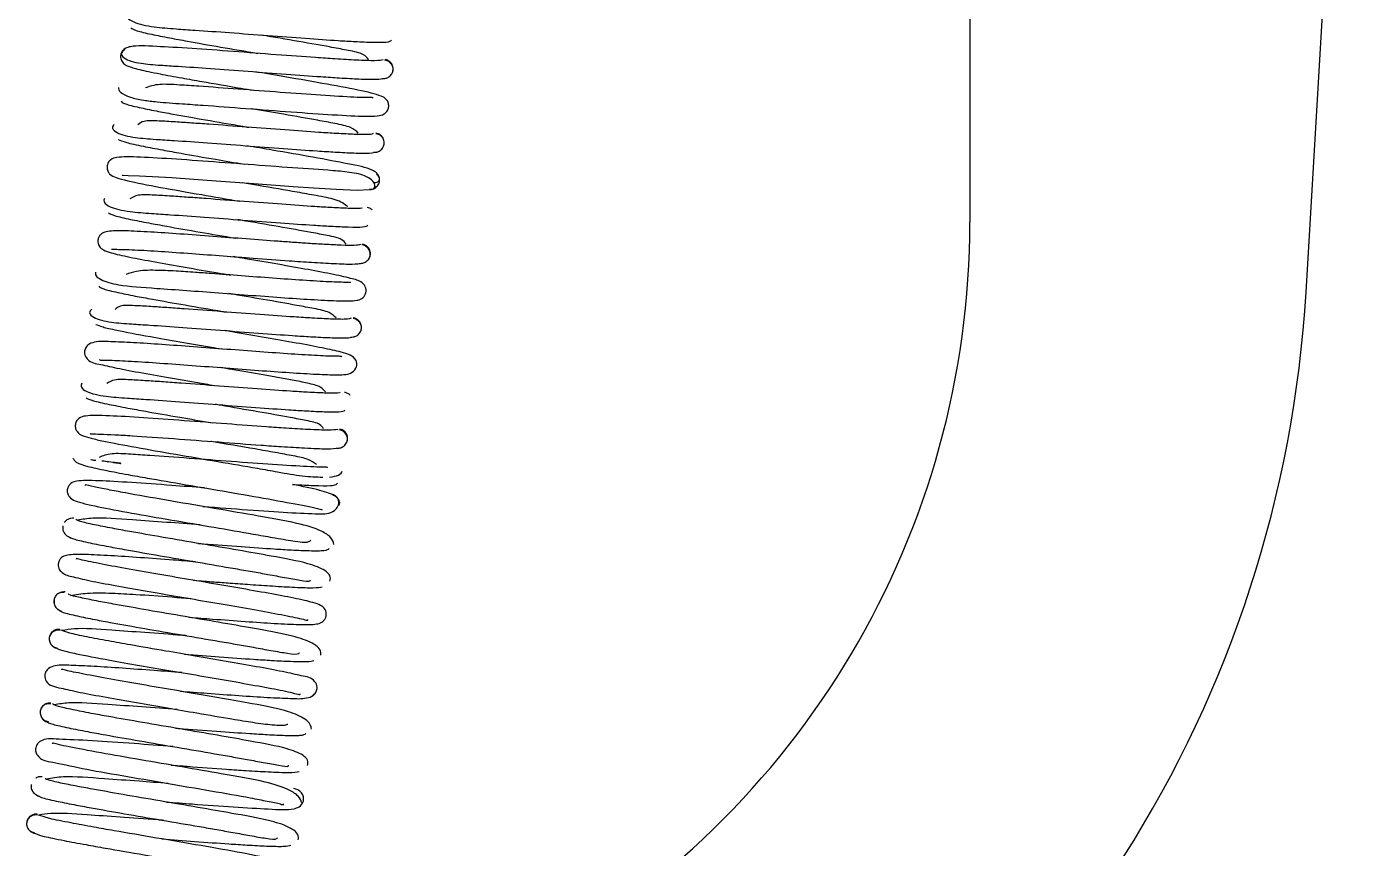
# Model space of a CAD drawing. Header units: millimetres. Extents: x 6622 to 532820, y 3370 to 359312.
# Drawn here: x 458815.2 to 458893.6, y 313443.5 to 313492 of the extents above; entities that cross this region are included whole.
import ezdxf

# ---------------------------------------------------------------- set-up
doc = ezdxf.new("R2010")
doc.units = ezdxf.units.MM

# ---------------------------------------------------------------- blocks, each defined once
blk = doc.blocks.new('A$C6F3A12F4')
at = {"color": 2, "linetype": 'Continuous', "lineweight": 25}
for p, q in [((1148.855, 1440.877), (1102.7, 1443.621)), ((1102.7, 1421), (1144.7, 1421)), ((1157.469, 1384.189), (1157.241, 1384.119)), ((1158.922, 1370.422), (1158.933, 1370.542))]:
    blk.add_line(p, q, dxfattribs=at)
at = {"color": 2, "linetype": 'Continuous', "lineweight": 25, "flags": 128}
blk.add_lwpolyline([(1141.924, 1370.867), (1141.937, 1370.881), (1141.949, 1371.238), (1141.971, 1371.89), (1142.08, 1373.802), (1142.247, 1376.166), (1142.435, 1378.655), (1142.608, 1380.993), (1142.689, 1382.178), (1142.771, 1383.522), (1142.82, 1384.764), (1142.786, 1385.507), (1142.786, 1385.507)], dxfattribs=at)
at = {"color": 2, "linetype": 'Continuous', "lineweight": 25}
for radius, end in [(70, 86.59677), (50, 90)]:
    blk.add_arc((1144.7, 1371), radius, 28.6854, end, dxfattribs=at)
for points, knots in [([(1132.383, 1371.173), (1132.461, 1371.153), (1132.611, 1371.115), (1132.965, 1371.616), (1133.18, 1372.624), (1133.284, 1373.937), (1133.38, 1375.413), (1133.51, 1377.218), (1133.683, 1379.493), (1133.851, 1381.727), (1133.97, 1383.447), (1134.048, 1384.758), (1134.09, 1385.79), (1134.088, 1386.656), (1134, 1386.743), (1133.953, 1386.791)], [0, 0, 0, 0, 0.055373, 0.10738, 0.197224, 0.268919, 0.324478, 0.414819, 0.507711, 0.60069, 0.691261, 0.746448, 0.816202, 0.900883, 1, 1, 1, 1]), ([(1135.116, 1386.312), (1135.142, 1386.203), (1135.189, 1386.002), (1135.15, 1384.853), (1135.078, 1383.592), (1134.972, 1382.02), (1134.82, 1379.974), (1134.624, 1377.394), (1134.438, 1374.884), (1134.316, 1372.669), (1134.261, 1371.647), (1134.42, 1371.045), (1134.687, 1370.788), (1135.034, 1370.77), (1135.288, 1370.89), (1135.464, 1371.107), (1135.506, 1371.27), (1135.525, 1371.347)], [0, 0, 0, 0, 0.104283, 0.192123, 0.263195, 0.317493, 0.41589, 0.517822, 0.62323, 0.735003, 0.863297, 0.897534, 0.93297, 0.951084, 0.968668, 0.985054, 1, 1, 1, 1]), ([(1134.529, 1371.023), (1134.591, 1370.928), (1134.712, 1370.742), (1135.099, 1371), (1135.341, 1371.85), (1135.432, 1373.03), (1135.512, 1374.382), (1135.629, 1376.078), (1135.797, 1378.312), (1135.969, 1380.584), (1136.102, 1382.408), (1136.195, 1383.84), (1136.257, 1385.004), (1136.286, 1386.044), (1136.24, 1386.26), (1136.214, 1386.377)], [0, 0, 0, 0, 0.0549975, 0.1072166, 0.197781, 0.2698168, 0.3254359, 0.4157869, 0.5086879, 0.6016703, 0.6922501, 0.747438, 0.8170537, 0.9011924, 1, 1, 1, 1]), ([(1136.226, 1386.241), (1136.228, 1386.295), (1136.233, 1386.415), (1136.163, 1386.617), (1136.031, 1386.77), (1135.878, 1386.858), (1135.744, 1386.896), (1135.605, 1386.901), (1135.432, 1386.864), (1135.261, 1386.758), (1135.139, 1386.59), (1135.11, 1386.479), (1135.096, 1386.428)], [0, 0, 0, 0, 0.093355, 0.204589, 0.335804, 0.408228, 0.483283, 0.559167, 0.633942, 0.773417, 0.895477, 1, 1, 1, 1]), ([(1135.771, 1386.883), (1135.762, 1386.885), (1135.711, 1386.899), (1135.611, 1386.893), (1135.485, 1386.861), (1135.374, 1386.801), (1135.262, 1386.703), (1135.17, 1386.562), (1135.148, 1386.444), (1135.138, 1386.391)], [0, 0, 0, 0, 0.03043, 0.180606, 0.325571, 0.462548, 0.58973, 0.812733, 1, 1, 1, 1]), ([(1136.746, 1370.648), (1136.843, 1370.661), (1137.029, 1370.685), (1137.336, 1371.301), (1137.505, 1372.074), (1137.626, 1373.092), (1137.708, 1374.283), (1137.827, 1376.006), (1137.994, 1378.219), (1138.202, 1380.95), (1138.377, 1383.483), (1138.465, 1385.117), (1138.44, 1385.948), (1138.395, 1386.274), (1138.22, 1386.498), (1138.078, 1386.586), (1137.953, 1386.629), (1137.809, 1386.64), (1137.64, 1386.612), (1137.386, 1386.464), (1137.248, 1386.174), (1137.031, 1385.463), (1136.734, 1383.956), (1136.304, 1381.554), (1135.989, 1379.69), (1135.835, 1378.8), (1135.833, 1378.787)], [0, 0, 0, 0, 0.044046, 0.08476, 0.12111, 0.153035, 0.204819, 0.243179, 0.31602, 0.391646, 0.470135, 0.554435, 0.600468, 0.638121, 0.651026, 0.656285, 0.660935, 0.665415, 0.670449, 0.682672, 0.717392, 0.761465, 0.844534, 0.922978, 0.998863, 1, 1, 1, 1]), ([(1140.581, 1385.729), (1140.583, 1385.782), (1140.587, 1385.898), (1140.531, 1386.056), (1140.445, 1386.179), (1140.35, 1386.265), (1140.232, 1386.331), (1140.097, 1386.367), (1139.958, 1386.369), (1139.786, 1386.329), (1139.614, 1386.219), (1139.492, 1386.046), (1139.462, 1385.931), (1139.448, 1385.878)], [0, 0, 0, 0, 0.092583, 0.203334, 0.26669, 0.33504, 0.4075, 0.482627, 0.558615, 0.633531, 0.773312, 0.895542, 1, 1, 1, 1]), ([(1139.712, 1386.261), (1139.688, 1386.242), (1139.611, 1386.182), (1139.526, 1386.047), (1139.504, 1385.932), (1139.494, 1385.88)], [0, 0, 0, 0, 0.201368, 0.635817, 1, 1, 1, 1]), ([(1135.092, 1385.447), (1134.985, 1385.358), (1134.747, 1385.159), (1134.586, 1384.355), (1134.344, 1383.091), (1134.037, 1381.326), (1133.781, 1379.822), (1133.652, 1379.07), (1133.65, 1379.058)], [0, 0, 0, 0, 0.151609, 0.338327, 0.489281, 0.739233, 0.995857, 1, 1, 1, 1]), ([(1137.395, 1385.708), (1137.384, 1385.711), (1137.342, 1385.725), (1137.365, 1385.319), (1137.322, 1384.426), (1137.227, 1382.721), (1137.047, 1380.282), (1136.855, 1377.746), (1136.701, 1375.7), (1136.598, 1374.139), (1136.524, 1372.958), (1136.692, 1372.494), (1136.782, 1372.245)], [0, 0, 0, 0, 0.028162, 0.107475, 0.18432, 0.328532, 0.466624, 0.599993, 0.729002, 0.8009, 0.893141, 1, 1, 1, 1]), ([(1139.476, 1385.713), (1139.501, 1385.669), (1139.55, 1385.585), (1139.533, 1384.721), (1139.481, 1383.659), (1139.395, 1382.294), (1139.268, 1380.508), (1139.097, 1378.247), (1138.954, 1376.355), (1138.855, 1374.97), (1138.783, 1373.941), (1138.73, 1372.943), (1138.692, 1372.146), (1138.876, 1371.908), (1138.957, 1371.804)], [0, 0, 0, 0, 0.105338, 0.204485, 0.287025, 0.352689, 0.460578, 0.571534, 0.682594, 0.737012, 0.79106, 0.856326, 0.936999, 1, 1, 1, 1]), ([(1138.935, 1370.396), (1139.007, 1370.339), (1139.148, 1370.227), (1139.504, 1370.608), (1139.719, 1371.521), (1139.813, 1372.753), (1139.9, 1374.159), (1140.023, 1375.904), (1140.193, 1378.159), (1140.364, 1380.419), (1140.492, 1382.203), (1140.579, 1383.584), (1140.633, 1384.689), (1140.651, 1385.649), (1140.593, 1385.801), (1140.561, 1385.884)], [0, 0, 0, 0, 0.055263, 0.107412, 0.19761, 0.269497, 0.325097, 0.415439, 0.508337, 0.601308, 0.691865, 0.747051, 0.816672, 0.900913, 1, 1, 1, 1]), ([(1142.78, 1385.546), (1142.779, 1385.571), (1142.774, 1385.683), (1142.67, 1385.884), (1142.456, 1386.064), (1142.113, 1386.132), (1141.794, 1385.95), (1141.494, 1385.414), (1141.304, 1384.426), (1140.89, 1382.277), (1140.52, 1380.126), (1140.286, 1378.754), (1140.2, 1378.25)], [0, 0, 0, 0, 0.008774, 0.040196, 0.073759, 0.108266, 0.175473, 0.239649, 0.477617, 0.68704, 0.885122, 1, 1, 1, 1]), ([(1142.748, 1385.471), (1142.762, 1385.557), (1142.79, 1385.734), (1142.555, 1385.861), (1142.207, 1385.666), (1141.89, 1385.108), (1141.742, 1384.237), (1141.621, 1382.753), (1141.49, 1380.711), (1141.279, 1377.973), (1141.073, 1375.236), (1140.91, 1372.811), (1140.836, 1371.308), (1140.876, 1370.579), (1140.939, 1370.268), (1141.149, 1370.065), (1141.305, 1369.996), (1141.448, 1369.972), (1141.581, 1369.984), (1141.739, 1370.034), (1141.965, 1370.211), (1142.088, 1370.52), (1142.317, 1371.34), (1142.63, 1372.972), (1143.055, 1375.371), (1143.343, 1377.064), (1143.473, 1377.828)], [0, 0, 0, 0, 0.026028, 0.052778, 0.078747, 0.103158, 0.148296, 0.189984, 0.266157, 0.340075, 0.41463, 0.491694, 0.572665, 0.615222, 0.648831, 0.660764, 0.665706, 0.670118, 0.674701, 0.679899, 0.692707, 0.730259, 0.776184, 0.859532, 0.93665, 1, 1, 1, 1]), ([(1142.373, 1385.711), (1142.371, 1385.769), (1142.359, 1386.036), (1142.106, 1386.151), (1141.956, 1385.994), (1141.88, 1385.913)], [0, 0, 0, 0, 0.119399, 0.549401, 1, 1, 1, 1]), ([(1143.306, 1369.832), (1143.383, 1369.802), (1143.532, 1369.745), (1143.882, 1370.215), (1144.094, 1371.198), (1144.196, 1372.49), (1144.289, 1373.949), (1144.418, 1375.739), (1144.59, 1378.009), (1144.759, 1380.251), (1144.881, 1381.989), (1144.961, 1383.319), (1145.007, 1384.367), (1145.011, 1385.25), (1144.937, 1385.35), (1144.897, 1385.404)], [0, 0, 0, 0, 0.055388, 0.107563, 0.197816, 0.26977, 0.32545, 0.415877, 0.50886, 0.601928, 0.692579, 0.747804, 0.817543, 0.902067, 1, 1, 1, 1]), ([(1143.995, 1385.666), (1143.955, 1385.615), (1143.88, 1385.519), (1143.86, 1385.407), (1143.852, 1385.355)], [0, 0, 0, 0, 0.535279, 1, 1, 1, 1]), ([(1147.149, 1384.888), (1147.151, 1384.943), (1147.155, 1385.063), (1147.086, 1385.266), (1146.953, 1385.422), (1146.801, 1385.51), (1146.667, 1385.55), (1146.527, 1385.555), (1146.355, 1385.52), (1146.184, 1385.415), (1146.062, 1385.249), (1146.032, 1385.14), (1146.019, 1385.089)], [0, 0, 0, 0, 0.092627, 0.202755, 0.332728, 0.404603, 0.479251, 0.554888, 0.629668, 0.769944, 0.893527, 1, 1, 1, 1]), ([(1146.705, 1385.532), (1146.693, 1385.536), (1146.638, 1385.551), (1146.535, 1385.544), (1146.408, 1385.511), (1146.297, 1385.45), (1146.185, 1385.351), (1146.093, 1385.208), (1146.071, 1385.09), (1146.061, 1385.036)], [0, 0, 0, 0, 0.043201, 0.192082, 0.335504, 0.470768, 0.596235, 0.815757, 1, 1, 1, 1]), ([(1139.451, 1384.837), (1139.331, 1384.712), (1139.081, 1384.451), (1138.902, 1383.554), (1138.653, 1382.23), (1138.359, 1380.528), (1138.125, 1379.156), (1138.016, 1378.516)], [0, 0, 0, 0, 0.175655, 0.366516, 0.520812, 0.776432, 1, 1, 1, 1]), ([(1143.861, 1385.045), (1143.878, 1385.048), (1143.916, 1385.055), (1143.906, 1384.356), (1143.862, 1383.383), (1143.784, 1382.08), (1143.662, 1380.338), (1143.494, 1378.096), (1143.349, 1376.192), (1143.246, 1374.779), (1143.171, 1373.722), (1143.111, 1372.676), (1143.069, 1371.78), (1143.249, 1371.478), (1143.334, 1371.335)], [0, 0, 0, 0, 0.082006, 0.182402, 0.266203, 0.332902, 0.442484, 0.555188, 0.667979, 0.723249, 0.77813, 0.844405, 0.926282, 1, 1, 1, 1]), ([(1146.039, 1384.975), (1146.06, 1384.888), (1146.099, 1384.726), (1146.083, 1383.91), (1146.036, 1382.936), (1145.975, 1381.938), (1145.911, 1380.995), (1145.825, 1379.796), (1145.705, 1378.201), (1145.554, 1376.204), (1145.409, 1374.246), (1145.29, 1372.464), (1145.227, 1371.236), (1145.22, 1370.453), (1145.247, 1370.032), (1145.312, 1369.769), (1145.441, 1369.594), (1145.557, 1369.508), (1145.674, 1369.462), (1145.805, 1369.434), (1145.982, 1369.449), (1146.237, 1369.566), (1146.389, 1369.809), (1146.551, 1370.27), (1146.769, 1371.245), (1147.053, 1372.748), (1147.373, 1374.555), (1147.641, 1376.123), (1147.797, 1377.036), (1147.84, 1377.288)], [0, 0, 0, 0, 0.058186, 0.109341, 0.153351, 0.190149, 0.219691, 0.246344, 0.300674, 0.356524, 0.41385, 0.472716, 0.535883, 0.569929, 0.604963, 0.633124, 0.643991, 0.652857, 0.656631, 0.660033, 0.666803, 0.674741, 0.702161, 0.740915, 0.803435, 0.863469, 0.921741, 0.978446, 1, 1, 1, 1]), ([(1146.318, 1370.247), (1146.317, 1370.318), (1146.315, 1370.477), (1146.339, 1371.555), (1146.433, 1373.099), (1146.562, 1374.931), (1146.702, 1376.805), (1146.853, 1378.782), (1146.985, 1380.572), (1147.094, 1382.181), (1147.169, 1383.506), (1147.206, 1384.643), (1147.162, 1384.889), (1147.139, 1385.02)], [0, 0, 0, 0, 0.078246, 0.176179, 0.274418, 0.366999, 0.453587, 0.534031, 0.635604, 0.706505, 0.790828, 0.888625, 1, 1, 1, 1]), ([(1147.669, 1369.297), (1147.736, 1369.289), (1147.867, 1369.273), (1148.182, 1369.681), (1148.485, 1370.785), (1148.601, 1372.594), (1148.744, 1374.647), (1148.89, 1376.593), (1149.042, 1378.591), (1149.186, 1380.55), (1149.305, 1382.329), (1149.378, 1383.833), (1149.372, 1384.606), (1149.282, 1384.972), (1149.144, 1385.146), (1149.013, 1385.245), (1148.796, 1385.307), (1148.512, 1385.271), (1148.199, 1385.005), (1148.073, 1384.549), (1147.81, 1383.445), (1147.531, 1381.941), (1147.21, 1380.136), (1146.945, 1378.584), (1146.792, 1377.686), (1146.751, 1377.447)], [0, 0, 0, 0, 0.032617, 0.063706, 0.118989, 0.201691, 0.257248, 0.310965, 0.366194, 0.422975, 0.481412, 0.544436, 0.612963, 0.639578, 0.649516, 0.657555, 0.664234, 0.671305, 0.689864, 0.746715, 0.80778, 0.866659, 0.923963, 0.979827, 1, 1, 1, 1]), ([(1151.503, 1384.382), (1151.505, 1384.435), (1151.51, 1384.552), (1151.454, 1384.711), (1151.368, 1384.835), (1151.274, 1384.922), (1151.156, 1384.988), (1151.021, 1385.026), (1150.882, 1385.029), (1150.709, 1384.99), (1150.538, 1384.881), (1150.416, 1384.71), (1150.386, 1384.596), (1150.372, 1384.544)], [0, 0, 0, 0, 0.091503, 0.201166, 0.264051, 0.331957, 0.404069, 0.47897, 0.554916, 0.629999, 0.77063, 0.894151, 1, 1, 1, 1]), ([(1151.057, 1385.01), (1151.046, 1385.013), (1150.992, 1385.029), (1150.889, 1385.024), (1150.763, 1384.994), (1150.652, 1384.935), (1150.54, 1384.839), (1150.448, 1384.7), (1150.426, 1384.584), (1150.416, 1384.532)], [0, 0, 0, 0, 0.040871, 0.190701, 0.334956, 0.470836, 0.596747, 0.816454, 1, 1, 1, 1]), ([(1152.838, 1369.54), (1152.846, 1369.54), (1152.871, 1369.541), (1152.858, 1369.905), (1152.896, 1370.772), (1152.988, 1372.376), (1153.121, 1374.236), (1153.271, 1376.235), (1153.423, 1378.241), (1153.563, 1380.157), (1153.679, 1381.884), (1153.735, 1383.217), (1153.759, 1383.918), (1153.64, 1384.479), (1153.253, 1384.798), (1152.806, 1384.728), (1152.53, 1384.345), (1152.365, 1383.748), (1152.156, 1382.785), (1151.867, 1381.242), (1151.552, 1379.451), (1151.298, 1377.964), (1151.155, 1377.125), (1151.118, 1376.91)], [0, 0, 0, 0, 0.014304, 0.047021, 0.110872, 0.172377, 0.232049, 0.29007, 0.347771, 0.405564, 0.465669, 0.529328, 0.588791, 0.614591, 0.63971, 0.665103, 0.702045, 0.74279, 0.805267, 0.867276, 0.926011, 0.981038, 1, 1, 1, 1]), ([(1143.795, 1384.225), (1143.649, 1384.014), (1143.376, 1383.618), (1143.167, 1382.475), (1142.89, 1380.946), (1142.629, 1379.418), (1142.439, 1378.305), (1142.384, 1377.987)], [0, 0, 0, 0, 0.233726, 0.438541, 0.59837, 0.88519, 1, 1, 1, 1]), ([(1146.011, 1384.12), (1145.909, 1384.045), (1145.674, 1383.87), (1145.523, 1383.11), (1145.283, 1381.872), (1144.979, 1380.122), (1144.715, 1378.579), (1144.578, 1377.777), (1144.568, 1377.718)], [0, 0, 0, 0, 0.139569, 0.324888, 0.475028, 0.723982, 0.979588, 1, 1, 1, 1]), ([(1148.298, 1384.385), (1148.29, 1384.385), (1148.265, 1384.386), (1148.281, 1384.078), (1148.249, 1383.196), (1148.159, 1381.642), (1148.031, 1379.823), (1147.89, 1377.953), (1147.772, 1376.397), (1147.676, 1375.104), (1147.596, 1373.96), (1147.547, 1372.742), (1147.571, 1371.726), (1147.738, 1371.302), (1147.81, 1371.12)], [0, 0, 0, 0, 0.025251, 0.076949, 0.194826, 0.31259, 0.424003, 0.52837, 0.625328, 0.678707, 0.747351, 0.830517, 0.927192, 1, 1, 1, 1]), ([(1150.394, 1384.408), (1150.42, 1384.346), (1150.469, 1384.229), (1150.448, 1383.311), (1150.393, 1382.219), (1150.305, 1380.833), (1150.176, 1379.032), (1150.004, 1376.766), (1149.862, 1374.88), (1149.764, 1373.505), (1149.693, 1372.487), (1149.643, 1371.51), (1149.607, 1370.758), (1149.794, 1370.543), (1149.873, 1370.453)], [0, 0, 0, 0, 0.112433, 0.211497, 0.293924, 0.359476, 0.467173, 0.577922, 0.688779, 0.743099, 0.797049, 0.862095, 0.942325, 1, 1, 1, 1]), ([(1149.853, 1369.072), (1149.924, 1369.003), (1150.061, 1368.87), (1150.42, 1369.217), (1150.634, 1370.104), (1150.726, 1371.317), (1150.81, 1372.706), (1150.931, 1374.434), (1151.101, 1376.682), (1151.273, 1378.946), (1151.402, 1380.745), (1151.491, 1382.144), (1151.548, 1383.27), (1151.57, 1384.258), (1151.516, 1384.432), (1151.488, 1384.526)], [0, 0, 0, 0, 0.05515, 0.107398, 0.197938, 0.270018, 0.325667, 0.415974, 0.508834, 0.601765, 0.692286, 0.747442, 0.817004, 0.90113, 1, 1, 1, 1]), ([(1152.667, 1383.859), (1152.66, 1383.851), (1152.64, 1383.83), (1152.647, 1383.434), (1152.61, 1382.534), (1152.514, 1380.925), (1152.381, 1379.061), (1152.231, 1377.063), (1152.079, 1375.063), (1151.941, 1373.161), (1151.826, 1371.454), (1151.777, 1370.137), (1151.738, 1369.418), (1151.909, 1368.877), (1152.206, 1368.66), (1152.556, 1368.623), (1153.039, 1368.96), (1153.079, 1369.473), (1153.368, 1370.651), (1153.65, 1372.208), (1153.969, 1374.015), (1154.22, 1375.482), (1154.359, 1376.295), (1154.391, 1376.484)], [0, 0, 0, 0, 0.01925, 0.051386, 0.114254, 0.175285, 0.234682, 0.292555, 0.350136, 0.407815, 0.467634, 0.530776, 0.591568, 0.619782, 0.633736, 0.647117, 0.671187, 0.74446, 0.806962, 0.869358, 0.928236, 0.983312, 1, 1, 1, 1]), ([(1154.23, 1368.493), (1154.305, 1368.455), (1154.452, 1368.38), (1154.8, 1368.822), (1155.009, 1369.779), (1155.108, 1371.053), (1155.199, 1372.495), (1155.326, 1374.271), (1155.498, 1376.537), (1155.668, 1378.785), (1155.791, 1380.538), (1155.874, 1381.886), (1155.923, 1382.952), (1155.932, 1383.861), (1155.865, 1383.978), (1155.828, 1384.041)], [0, 0, 0, 0, 0.055248, 0.10745, 0.197869, 0.26989, 0.325538, 0.415804, 0.508625, 0.601529, 0.692013, 0.747133, 0.816695, 0.900919, 1, 1, 1, 1]), ([(1154.944, 1384.35), (1154.936, 1384.343), (1154.876, 1384.295), (1154.805, 1384.176), (1154.783, 1384.063), (1154.773, 1384.012)], [0, 0, 0, 0, 0.080098, 0.580254, 1, 1, 1, 1]), ([(1158.07, 1383.533), (1158.072, 1383.589), (1158.077, 1383.71), (1158.008, 1383.916), (1157.875, 1384.072), (1157.723, 1384.162), (1157.588, 1384.203), (1157.449, 1384.209), (1157.276, 1384.175), (1157.104, 1384.072), (1156.982, 1383.907), (1156.953, 1383.799), (1156.939, 1383.749)], [0, 0, 0, 0, 0.092201, 0.201199, 0.32968, 0.400797, 0.474813, 0.550071, 0.624742, 0.765741, 0.891107, 1, 1, 1, 1]), ([(1157.648, 1384.179), (1157.629, 1384.184), (1157.568, 1384.201), (1157.458, 1384.194), (1157.33, 1384.16), (1157.22, 1384.098), (1157.107, 1383.998), (1157.015, 1383.854), (1156.993, 1383.734), (1156.983, 1383.68)], [0, 0, 0, 0, 0.065893, 0.211911, 0.352188, 0.484293, 0.606609, 0.820502, 1, 1, 1, 1]), ([(1159.782, 1383.137), (1159.749, 1383.336), (1159.675, 1383.779), (1159.516, 1383.847), (1159.429, 1383.885)], [0, 0, 0, 0, 0.450706, 1, 1, 1, 1]), ([(1150.371, 1383.518), (1150.256, 1383.407), (1150.01, 1383.17), (1149.839, 1382.311), (1149.593, 1381.011), (1149.293, 1379.279), (1149.051, 1377.863), (1148.935, 1377.177)], [0, 0, 0, 0, 0.165863, 0.354891, 0.507993, 0.761976, 1, 1, 1, 1]), ([(1154.769, 1383.754), (1154.79, 1383.743), (1154.834, 1383.719), (1154.822, 1382.959), (1154.776, 1381.953), (1154.695, 1380.627), (1154.571, 1378.869), (1154.401, 1376.619), (1154.257, 1374.719), (1154.155, 1373.315), (1154.082, 1372.268), (1154.024, 1371.24), (1153.983, 1370.384), (1154.166, 1370.105), (1154.25, 1369.976)], [0, 0, 0, 0, 0.091035, 0.191061, 0.274447, 0.340784, 0.449751, 0.561819, 0.673976, 0.728933, 0.783506, 0.849316, 0.930467, 1, 1, 1, 1]), ([(1156.962, 1383.633), (1156.984, 1383.49), (1157.025, 1383.227), (1156.978, 1382.01), (1156.901, 1380.707), (1156.791, 1379.103), (1156.638, 1377.044), (1156.442, 1374.48), (1156.264, 1372.014), (1156.163, 1370.326), (1156.132, 1369.268), (1156.159, 1368.717), (1156.225, 1368.404), (1156.409, 1368.207), (1156.549, 1368.134), (1156.669, 1368.101), (1156.806, 1368.097), (1156.964, 1368.13), (1157.206, 1368.275), (1157.334, 1368.538), (1157.484, 1369.003), (1157.7, 1369.97), (1158.003, 1371.574), (1158.423, 1373.978), (1158.854, 1376.514), (1159.207, 1378.572), (1159.494, 1380.207), (1159.752, 1381.593), (1159.77, 1382.351), (1159.779, 1382.732)], [0, 0, 0, 0, 0.0597689, 0.1101053, 0.1508593, 0.1820217, 0.2382733, 0.2965402, 0.3567726, 0.4198806, 0.4538703, 0.4894558, 0.5177815, 0.5279107, 0.5320782, 0.5357322, 0.5391734, 0.5429287, 0.5518672, 0.5776293, 0.6120061, 0.6455318, 0.7087541, 0.7692352, 0.8276005, 0.8839316, 0.9152716, 0.957359, 1, 1, 1, 1]), ([(1157.208, 1368.988), (1157.209, 1368.987), (1157.231, 1368.972), (1157.217, 1369.119), (1157.239, 1369.521), (1157.27, 1370.374), (1157.351, 1371.762), (1157.498, 1373.854), (1157.704, 1376.56), (1157.868, 1378.744), (1157.985, 1380.435), (1158.07, 1381.823), (1158.127, 1383.168), (1158.085, 1383.488), (1158.062, 1383.664)], [0, 0, 0, 0, 0.0014315, 0.0362012, 0.1119136, 0.1837133, 0.2511477, 0.3793946, 0.5026739, 0.6215888, 0.6845871, 0.7679328, 0.8730146, 1, 1, 1, 1]), ([(1160.215, 1380.953), (1160.226, 1381.14), (1160.262, 1381.753), (1160.294, 1382.625), (1160.287, 1383.485), (1160.188, 1383.562), (1160.134, 1383.604)], [0, 0, 0, 0, 0.1071839, 0.3515873, 0.6483955, 1, 1, 1, 1]), ([(1161.456, 1383.707), (1161.358, 1383.731), (1161.172, 1383.778), (1160.846, 1383.421), (1160.539, 1382.624), (1160.333, 1381.527), (1160.223, 1380.942)], [0, 0, 0, 0, 0.189702, 0.362444, 0.65947, 1, 1, 1, 1]), ([(1163.754, 1383.388), (1163.619, 1383.358), (1163.364, 1383.299), (1162.877, 1382.566), (1162.448, 1381.083), (1162.061, 1378.819), (1161.589, 1376.086), (1161.134, 1373.406), (1160.773, 1371.345), (1160.51, 1369.97), (1160.353, 1369.163), (1160.217, 1368.685), (1160.256, 1368.672), (1160.268, 1368.668)], [0, 0, 0, 0, 0.071719, 0.136005, 0.242928, 0.387664, 0.505541, 0.627743, 0.754869, 0.821715, 0.892887, 0.967938, 1, 1, 1, 1]), ([(1161.513, 1375.638), (1161.514, 1375.651), (1161.58, 1376.537), (1161.72, 1378.375), (1161.896, 1380.89), (1161.941, 1382.262), (1161.975, 1383.251), (1161.556, 1383.63), (1161.333, 1383.687), (1161.159, 1383.674), (1161.006, 1383.606), (1160.853, 1383.466), (1160.814, 1383.339), (1160.788, 1383.256)], [0, 0, 0, 0, 0.003313, 0.219376, 0.442734, 0.691376, 0.835744, 0.878193, 0.900084, 0.921812, 0.942902, 0.963016, 1, 1, 1, 1]), ([(1165.932, 1383.162), (1165.824, 1383.183), (1165.618, 1383.224), (1165.224, 1382.816), (1164.826, 1381.768), (1164.495, 1379.969), (1164.103, 1377.753), (1163.724, 1375.524), (1163.343, 1373.292), (1163.035, 1371.527), (1162.787, 1370.178), (1162.581, 1369.129), (1162.385, 1368.265), (1162.314, 1368.178), (1162.276, 1368.132)], [0, 0, 0, 0, 0.0566436, 0.1082629, 0.1965859, 0.3235664, 0.4157455, 0.5103899, 0.6049505, 0.6968743, 0.7527273, 0.8228353, 0.9069509, 1, 1, 1, 1]), ([(1163.697, 1375.369), (1163.705, 1375.473), (1163.769, 1376.33), (1163.891, 1377.936), (1164.012, 1379.67), (1164.092, 1381.004), (1164.136, 1382.063), (1164.135, 1382.964), (1164.046, 1383.063), (1163.997, 1383.117)], [0, 0, 0, 0, 0.025321, 0.208045, 0.386086, 0.49494, 0.632906, 0.800861, 1, 1, 1, 1]), ([(1154.737, 1382.894), (1154.64, 1382.806), (1154.409, 1382.597), (1154.239, 1381.906), (1154.059, 1381.014), (1153.898, 1380.101), (1153.691, 1378.919), (1153.491, 1377.752), (1153.342, 1376.881), (1153.302, 1376.643)], [0, 0, 0, 0, 0.128141, 0.304799, 0.455493, 0.578164, 0.68914, 0.915105, 1, 1, 1, 1]), ([(1156.929, 1382.787), (1156.833, 1382.724), (1156.599, 1382.571), (1156.458, 1381.854), (1156.221, 1380.642), (1155.919, 1378.906), (1155.648, 1377.327), (1155.503, 1376.48), (1155.486, 1376.377)], [0, 0, 0, 0, 0.126851, 0.311169, 0.460838, 0.70941, 0.964633, 1, 1, 1, 1]), ([(1159.031, 1382.355), (1158.925, 1382.21), (1158.712, 1381.921), (1158.536, 1381.044), (1158.334, 1379.966), (1158.053, 1378.359), (1157.823, 1376.998), (1157.672, 1376.123), (1157.67, 1376.11)], [0, 0, 0, 0, 0.174174, 0.347492, 0.514993, 0.676124, 0.995108, 1, 1, 1, 1]), ([(1159.23, 1383.006), (1159.222, 1383.008), (1159.17, 1383.022), (1159.206, 1382.599), (1159.151, 1381.657), (1159.053, 1379.885), (1158.868, 1377.396), (1158.674, 1374.839), (1158.521, 1372.8), (1158.422, 1371.267), (1158.351, 1370.148), (1158.523, 1369.733), (1158.613, 1369.516)], [0, 0, 0, 0, 0.01738, 0.101625, 0.181859, 0.328832, 0.468414, 0.603242, 0.733649, 0.805778, 0.898162, 1, 1, 1, 1]), ([(1158.948, 1368.273), (1159.008, 1368.401), (1159.117, 1368.636), (1159.367, 1369.813), (1159.608, 1371.082), (1159.886, 1372.637), (1160.232, 1374.645), (1160.662, 1377.176), (1161.084, 1379.635), (1161.418, 1381.379), (1161.593, 1382.306), (1161.729, 1382.707), (1161.676, 1382.707), (1161.667, 1382.707)], [0, 0, 0, 0, 0.121813, 0.223619, 0.305659, 0.368265, 0.480557, 0.596657, 0.716847, 0.843404, 0.912492, 0.985034, 1, 1, 1, 1]), ([(1168.064, 1374.828), (1168.099, 1375.293), (1168.186, 1376.438), (1168.315, 1378.201), (1168.433, 1379.968), (1168.494, 1381.178), (1168.5, 1381.946), (1168.473, 1382.359), (1168.408, 1382.618), (1168.279, 1382.791), (1168.164, 1382.878), (1168.047, 1382.924), (1167.916, 1382.952), (1167.738, 1382.938), (1167.482, 1382.821), (1167.33, 1382.576), (1167.166, 1382.104), (1166.945, 1381.11), (1166.658, 1379.587), (1166.337, 1377.769), (1166, 1375.802), (1165.661, 1373.81), (1165.331, 1371.897), (1165.023, 1370.171), (1164.792, 1369.017), (1164.662, 1368.386), (1164.574, 1368.149), (1164.621, 1368.158), (1164.632, 1368.16)], [0, 0, 0, 0, 0.040878, 0.100572, 0.161858, 0.227183, 0.262169, 0.298039, 0.326947, 0.338155, 0.347336, 0.351259, 0.354801, 0.361858, 0.37017, 0.39911, 0.4402, 0.506051, 0.568706, 0.629388, 0.688419, 0.746866, 0.805268, 0.865449, 0.929248, 0.961692, 0.990803, 1, 1, 1, 1]), ([(1165.88, 1375.099), (1165.911, 1375.505), (1165.966, 1376.236), (1166.05, 1377.359), (1166.136, 1378.544), (1166.226, 1379.878), (1166.299, 1381.199), (1166.335, 1382.331), (1166.289, 1382.569), (1166.264, 1382.696)], [0, 0, 0, 0, 0.105815, 0.190744, 0.3011, 0.437049, 0.598705, 0.786265, 1, 1, 1, 1]), ([(1170.312, 1382.618), (1170.201, 1382.623), (1169.988, 1382.633), (1169.568, 1382.157), (1169.147, 1381.008), (1168.806, 1379.121), (1168.407, 1376.847), (1168.025, 1374.602), (1167.647, 1372.387), (1167.344, 1370.667), (1167.105, 1369.38), (1166.91, 1368.415), (1166.743, 1367.703), (1166.697, 1367.696), (1166.676, 1367.693)], [0, 0, 0, 0, 0.0578701, 0.1106559, 0.2009019, 0.3304043, 0.4243293, 0.5207553, 0.6171076, 0.710775, 0.7676276, 0.8389082, 0.9242028, 1, 1, 1, 1]), ([(1172.431, 1374.294), (1172.472, 1374.833), (1172.563, 1376.036), (1172.693, 1377.827), (1172.809, 1379.545), (1172.862, 1380.874), (1172.898, 1381.603), (1172.745, 1382.136), (1172.473, 1382.366), (1172.138, 1382.436), (1171.62, 1382.148), (1171.563, 1381.59), (1171.279, 1380.438), (1170.998, 1378.891), (1170.679, 1377.093), (1170.363, 1375.244), (1170.032, 1373.293), (1169.728, 1371.529), (1169.447, 1369.957), (1169.205, 1368.678), (1168.975, 1367.602), (1168.881, 1367.394), (1168.831, 1367.284)], [0, 0, 0, 0, 0.045725, 0.102034, 0.160452, 0.222105, 0.281295, 0.308577, 0.322045, 0.335075, 0.35883, 0.430658, 0.491683, 0.552591, 0.610089, 0.663873, 0.713771, 0.776815, 0.820628, 0.872499, 0.932331, 1, 1, 1, 1]), ([(1160.419, 1375.745), (1160.369, 1375.096), (1160.253, 1373.567), (1160.093, 1371.321), (1159.977, 1369.321), (1159.977, 1368.342), (1160.068, 1367.924), (1160.267, 1367.725), (1160.413, 1367.654), (1160.546, 1367.625), (1160.671, 1367.628), (1160.825, 1367.665), (1161.051, 1367.812), (1161.253, 1368.225), (1161.505, 1369.279), (1161.887, 1371.326), (1162.31, 1373.759), (1162.741, 1376.294), (1163.09, 1378.334), (1163.374, 1379.909), (1163.576, 1381.099), (1163.68, 1381.813), (1163.546, 1381.987), (1163.517, 1382.025)], [0, 0, 0, 0, 0.05821, 0.136995, 0.219352, 0.307503, 0.341062, 0.352706, 0.357598, 0.362081, 0.366839, 0.372268, 0.385463, 0.422361, 0.512658, 0.594865, 0.673327, 0.749228, 0.822505, 0.863177, 0.916405, 0.981461, 1, 1, 1, 1]), ([(1163.281, 1367.694), (1163.333, 1367.77), (1163.429, 1367.909), (1163.649, 1368.861), (1163.865, 1369.959), (1164.117, 1371.331), (1164.426, 1373.1), (1164.808, 1375.34), (1165.126, 1377.207), (1165.364, 1378.571), (1165.544, 1379.579), (1165.734, 1380.592), (1165.891, 1381.493), (1165.974, 1381.976), (1165.875, 1382.003), (1165.858, 1382.007)], [0, 0, 0, 0, 0.110937, 0.205079, 0.282761, 0.344224, 0.444906, 0.548257, 0.651525, 0.702055, 0.75222, 0.813488, 0.890387, 0.981861, 1, 1, 1, 1]), ([(1164.786, 1375.209), (1164.752, 1374.768), (1164.667, 1373.647), (1164.538, 1371.896), (1164.418, 1370.103), (1164.342, 1368.575), (1164.347, 1367.784), (1164.439, 1367.416), (1164.577, 1367.241), (1164.709, 1367.142), (1164.926, 1367.081), (1165.208, 1367.116), (1165.52, 1367.38), (1165.645, 1367.831), (1165.904, 1368.911), (1166.18, 1370.395), (1166.499, 1372.191), (1166.834, 1374.146), (1167.172, 1376.135), (1167.502, 1378.05), (1167.811, 1379.785), (1168.043, 1380.952), (1168.177, 1381.61), (1168.268, 1381.861), (1168.218, 1381.858), (1168.205, 1381.857)], [0, 0, 0, 0, 0.03879, 0.098735, 0.160429, 0.227376, 0.300723, 0.329187, 0.339779, 0.348318, 0.355386, 0.362857, 0.382301, 0.441302, 0.505006, 0.567031, 0.627513, 0.686476, 0.744907, 0.803287, 0.863312, 0.926705, 0.959078, 0.989024, 1, 1, 1, 1]), ([(1170.247, 1374.562), (1170.3, 1375.256), (1170.409, 1376.692), (1170.533, 1378.428), (1170.622, 1379.829), (1170.678, 1380.957), (1170.698, 1381.945), (1170.641, 1382.115), (1170.61, 1382.207)], [0, 0, 0, 0, 0.1749351, 0.3618005, 0.4758176, 0.6199192, 0.794456, 1, 1, 1, 1]), ([(1174.673, 1382.062), (1174.576, 1382.053), (1174.387, 1382.037), (1173.998, 1381.623), (1173.555, 1380.592), (1173.222, 1378.866), (1172.871, 1376.866), (1172.543, 1374.95), (1172.207, 1372.975), (1171.872, 1371.039), (1171.555, 1369.26), (1171.315, 1368.09), (1171.206, 1367.514), (1171.117, 1367.276), (1171.165, 1367.293), (1171.172, 1367.295)], [0, 0, 0, 0, 0.053545, 0.103164, 0.18996, 0.32123, 0.411449, 0.498762, 0.588428, 0.680745, 0.775905, 0.879306, 0.935161, 0.990738, 1, 1, 1, 1]), ([(1176.821, 1381.827), (1176.716, 1381.851), (1176.514, 1381.896), (1176.141, 1381.509), (1175.761, 1380.501), (1175.432, 1378.735), (1175.043, 1376.537), (1174.664, 1374.315), (1174.283, 1372.077), (1173.972, 1370.297), (1173.723, 1368.929), (1173.512, 1367.853), (1173.308, 1366.941), (1173.23, 1366.826), (1173.188, 1366.764)], [0, 0, 0, 0, 0.056223, 0.107532, 0.195503, 0.322, 0.413702, 0.507851, 0.601913, 0.693359, 0.74894, 0.818738, 0.902534, 1, 1, 1, 1]), ([(1174.615, 1374.029), (1174.62, 1374.089), (1174.68, 1374.899), (1174.799, 1376.468), (1174.922, 1378.218), (1175.005, 1379.568), (1175.053, 1380.643), (1175.058, 1381.56), (1174.982, 1381.674), (1174.941, 1381.735)], [0, 0, 0, 0, 0.014789, 0.199988, 0.380435, 0.490659, 0.630165, 0.799637, 1, 1, 1, 1]), ([(1179.027, 1381.489), (1178.898, 1381.447), (1178.652, 1381.368), (1178.176, 1380.657), (1177.733, 1379.202), (1177.357, 1377.001), (1176.908, 1374.41), (1176.481, 1371.894), (1176.069, 1369.512), (1175.75, 1367.88), (1175.595, 1367.076), (1175.473, 1366.738), (1175.531, 1366.76), (1175.541, 1366.764)], [0, 0, 0, 0, 0.06851, 0.130541, 0.234933, 0.379012, 0.490699, 0.606207, 0.726035, 0.851175, 0.917318, 0.984708, 1, 1, 1, 1]), ([(1178.982, 1373.488), (1179.02, 1373.998), (1179.125, 1375.386), (1179.287, 1377.563), (1179.405, 1379.748), (1179.459, 1380.752), (1179.298, 1381.345), (1179.032, 1381.599), (1178.684, 1381.616), (1178.429, 1381.494), (1178.252, 1381.274), (1178.211, 1381.109), (1178.191, 1381.03)], [0, 0, 0, 0, 0.112613, 0.306787, 0.512077, 0.745349, 0.80826, 0.87414, 0.907966, 0.940869, 0.971669, 1, 1, 1, 1]), ([(1167.587, 1367.094), (1167.645, 1367.14), (1167.75, 1367.223), (1167.968, 1368.105), (1168.181, 1369.15), (1168.427, 1370.472), (1168.73, 1372.195), (1169.11, 1374.418), (1169.43, 1376.299), (1169.671, 1377.691), (1169.855, 1378.731), (1170.051, 1379.786), (1170.211, 1380.752), (1170.279, 1381.264), (1170.169, 1381.35), (1170.154, 1381.362)], [0, 0, 0, 0, 0.11238, 0.207284, 0.28535, 0.34697, 0.447826, 0.55134, 0.654752, 0.705367, 0.7556, 0.81697, 0.893953, 0.985463, 1, 1, 1, 1]), ([(1169.876, 1366.947), (1169.923, 1367.046), (1170.01, 1367.232), (1170.247, 1368.271), (1170.547, 1369.844), (1170.9, 1371.852), (1171.228, 1373.765), (1171.564, 1375.739), (1171.894, 1377.665), (1172.218, 1379.436), (1172.462, 1380.782), (1172.671, 1381.411), (1172.605, 1381.401), (1172.597, 1381.4)], [0, 0, 0, 0, 0.096827, 0.181374, 0.313484, 0.405107, 0.493634, 0.584512, 0.677919, 0.773972, 0.87638, 0.985027, 1, 1, 1, 1]), ([(1174.212, 1366.369), (1174.265, 1366.457), (1174.362, 1366.619), (1174.583, 1367.599), (1174.802, 1368.716), (1175.056, 1370.106), (1175.367, 1371.89), (1175.749, 1374.134), (1176.066, 1375.995), (1176.303, 1377.348), (1176.481, 1378.344), (1176.669, 1379.341), (1176.826, 1380.22), (1176.916, 1380.7), (1176.825, 1380.703), (1176.807, 1380.703)], [0, 0, 0, 0, 0.110355, 0.204105, 0.281521, 0.342809, 0.443244, 0.546343, 0.649362, 0.69977, 0.749811, 0.810861, 0.887415, 0.978425, 1, 1, 1, 1]), ([(1176.799, 1373.762), (1176.823, 1374.084), (1176.908, 1375.21), (1177.023, 1376.75), (1177.131, 1378.341), (1177.208, 1379.651), (1177.255, 1380.889), (1177.212, 1381.18), (1177.188, 1381.338)], [0, 0, 0, 0, 0.085424, 0.298827, 0.418561, 0.575022, 0.76871, 1, 1, 1, 1]), ([(1181.222, 1381.284), (1181.112, 1381.295), (1180.902, 1381.316), (1180.494, 1380.865), (1180.083, 1379.753), (1179.744, 1377.893), (1179.347, 1375.637), (1178.966, 1373.396), (1178.587, 1371.174), (1178.282, 1369.438), (1178.04, 1368.128), (1177.841, 1367.132), (1177.663, 1366.368), (1177.608, 1366.336), (1177.581, 1366.32)], [0, 0, 0, 0, 0.0573852, 0.1098183, 0.1995916, 0.3283371, 0.4215639, 0.5172732, 0.6129092, 0.7058816, 0.7623458, 0.8331922, 0.9180661, 1, 1, 1, 1]), ([(1183.349, 1372.952), (1183.35, 1372.966), (1183.417, 1373.867), (1183.558, 1375.753), (1183.74, 1378.183), (1183.76, 1379.992), (1183.866, 1380.607), (1183.489, 1380.982), (1183.332, 1381.051), (1183.189, 1381.075), (1183.057, 1381.063), (1182.899, 1381.012), (1182.5, 1380.696), (1182.431, 1380.033), (1182.005, 1378.121), (1181.577, 1375.626), (1181.115, 1372.924), (1180.742, 1370.739), (1180.444, 1369.053), (1180.191, 1367.685), (1179.925, 1366.378), (1179.814, 1366.097), (1179.754, 1365.944)], [0, 0, 0, 0, 0.001153, 0.078194, 0.157834, 0.242169, 0.321992, 0.334402, 0.339512, 0.344061, 0.348783, 0.354123, 0.367223, 0.451993, 0.537578, 0.617264, 0.694041, 0.767993, 0.806789, 0.858016, 0.922501, 1, 1, 1, 1]), ([(1181.165, 1373.218), (1181.214, 1373.867), (1181.32, 1375.258), (1181.443, 1376.965), (1181.534, 1378.384), (1181.593, 1379.533), (1181.618, 1380.55), (1181.565, 1380.744), (1181.537, 1380.848)], [0, 0, 0, 0, 0.165452, 0.354682, 0.470102, 0.615905, 0.792372, 1, 1, 1, 1]), ([(1171.336, 1374.403), (1171.294, 1373.851), (1171.202, 1372.633), (1171.071, 1370.83), (1170.956, 1369.112), (1170.905, 1367.797), (1170.871, 1367.097), (1171.013, 1366.579), (1171.266, 1366.349), (1171.564, 1366.258), (1172.098, 1366.464), (1172.221, 1367.133), (1172.494, 1368.301), (1172.78, 1369.86), (1173.097, 1371.659), (1173.413, 1373.507), (1173.745, 1375.46), (1174.049, 1377.212), (1174.297, 1378.717), (1174.44, 1379.844), (1174.457, 1380.502), (1174.387, 1380.651), (1174.379, 1380.668)], [0, 0, 0, 0, 0.049902, 0.110016, 0.172539, 0.238737, 0.300671, 0.327894, 0.341369, 0.354972, 0.38143, 0.460948, 0.525855, 0.590353, 0.651452, 0.708676, 0.761776, 0.829165, 0.875781, 0.930366, 0.99226, 1, 1, 1, 1]), ([(1175.704, 1373.871), (1175.646, 1373.098), (1175.517, 1371.384), (1175.336, 1368.961), (1175.284, 1366.969), (1175.189, 1366.295), (1175.501, 1365.889), (1175.642, 1365.801), (1175.768, 1365.758), (1175.913, 1365.747), (1176.081, 1365.776), (1176.534, 1366.045), (1176.581, 1366.659), (1176.992, 1368.382), (1177.402, 1370.775), (1177.868, 1373.482), (1178.328, 1376.183), (1178.682, 1378.204), (1178.942, 1379.501), (1179.058, 1380.181), (1179.175, 1380.431), (1179.108, 1380.423), (1179.095, 1380.421)], [0, 0, 0, 0, 0.068704, 0.152341, 0.242736, 0.333052, 0.346942, 0.35258, 0.35755, 0.362334, 0.367694, 0.380636, 0.463069, 0.550885, 0.634463, 0.715321, 0.795487, 0.877959, 0.922663, 0.969609, 0.994249, 1, 1, 1, 1]), ([(1178.534, 1365.783), (1178.588, 1365.839), (1178.687, 1365.941), (1178.904, 1366.845), (1179.118, 1367.908), (1179.365, 1369.247), (1179.671, 1370.987), (1180.051, 1373.217), (1180.371, 1375.093), (1180.611, 1376.476), (1180.793, 1377.504), (1180.987, 1378.542), (1181.144, 1379.481), (1181.213, 1379.972), (1181.106, 1380.042), (1181.092, 1380.052)], [0, 0, 0, 0, 0.111988, 0.206792, 0.284913, 0.346655, 0.447783, 0.551585, 0.655288, 0.706041, 0.75641, 0.817885, 0.894909, 0.986373, 1, 1, 1, 1]), ([(1180.805, 1365.623), (1180.866, 1365.779), (1180.98, 1366.065), (1181.235, 1367.293), (1181.479, 1368.594), (1181.76, 1370.172), (1182.106, 1372.188), (1182.533, 1374.698), (1182.948, 1377.107), (1183.269, 1378.785), (1183.442, 1379.662), (1183.564, 1380.05), (1183.52, 1380.046), (1183.508, 1380.046)], [0, 0, 0, 0, 0.121198, 0.222728, 0.304774, 0.36755, 0.479473, 0.595177, 0.71498, 0.840092, 0.90676, 0.975568, 1, 1, 1, 1]), ([(1133.235, 1371.395), (1133.285, 1371.462), (1133.378, 1371.585), (1133.592, 1372.504), (1133.805, 1373.579), (1134.054, 1374.931), (1134.36, 1376.678), (1134.612, 1378.154), (1134.738, 1378.898)], [0, 0, 0, 0, 0.202009, 0.373649, 0.515492, 0.627865, 0.812309, 1, 1, 1, 1]), ([(1135.487, 1371.222), (1135.55, 1371.393), (1135.665, 1371.706), (1135.923, 1372.964), (1136.169, 1374.285), (1136.452, 1375.879), (1136.703, 1377.344), (1136.88, 1378.382), (1136.921, 1378.625)], [0, 0, 0, 0, 0.235548, 0.432997, 0.592555, 0.714646, 0.933069, 1, 1, 1, 1]), ([(1137.551, 1370.808), (1137.605, 1370.845), (1137.704, 1370.916), (1137.914, 1371.761), (1138.122, 1372.782), (1138.365, 1374.081), (1138.666, 1375.786), (1138.938, 1377.381), (1139.085, 1378.241), (1139.105, 1378.358)], [0, 0, 0, 0, 0.193565, 0.360854, 0.498757, 0.607939, 0.787122, 0.971057, 1, 1, 1, 1]), ([(1139.828, 1370.643), (1139.881, 1370.757), (1139.98, 1370.968), (1140.205, 1372.001), (1140.427, 1373.155), (1140.685, 1374.578), (1140.969, 1376.216), (1141.192, 1377.521), (1141.289, 1378.093)], [0, 0, 0, 0, 0.2105842, 0.3899205, 0.5383135, 0.6559896, 0.849098, 1, 1, 1, 1]), ([(1144.166, 1370.07), (1144.217, 1370.149), (1144.31, 1370.295), (1144.527, 1371.244), (1144.742, 1372.339), (1144.994, 1373.711), (1145.294, 1375.43), (1145.538, 1376.86), (1145.657, 1377.558)], [0, 0, 0, 0, 0.204126, 0.377725, 0.521281, 0.635049, 0.821808, 1, 1, 1, 1]), ([(1148.494, 1369.494), (1148.545, 1369.541), (1148.639, 1369.628), (1148.849, 1370.497), (1149.059, 1371.535), (1149.303, 1372.853), (1149.606, 1374.573), (1149.872, 1376.132), (1150.011, 1376.945), (1150.023, 1377.017)], [0, 0, 0, 0, 0.196388, 0.365148, 0.504449, 0.614805, 0.795961, 0.981923, 1, 1, 1, 1]), ([(1150.756, 1369.317), (1150.802, 1369.419), (1150.889, 1369.611), (1151.125, 1370.656), (1151.425, 1372.233), (1151.778, 1374.242), (1152.031, 1375.717), (1152.173, 1376.551), (1152.207, 1376.752)], [0, 0, 0, 0, 0.185229, 0.347038, 0.600051, 0.775883, 0.946057, 1, 1, 1, 1]), ([(1155.095, 1368.743), (1155.146, 1368.833), (1155.241, 1369.001), (1155.46, 1369.978), (1155.678, 1371.093), (1155.931, 1372.482), (1156.226, 1374.174), (1156.463, 1375.563), (1156.575, 1376.219)], [0, 0, 0, 0, 0.206162, 0.381607, 0.526753, 0.641813, 0.830708, 1, 1, 1, 1]), ([(1162.602, 1375.479), (1162.551, 1374.813), (1162.444, 1373.406), (1162.295, 1371.2), (1162.139, 1369.344), (1162.279, 1368.525), (1162.327, 1368.243)], [0, 0, 0, 0, 0.224095, 0.474134, 0.818545, 1, 1, 1, 1]), ([(1166.969, 1374.939), (1166.941, 1374.57), (1166.857, 1373.458), (1166.736, 1371.862), (1166.648, 1370.179), (1166.625, 1368.782), (1166.743, 1368.135), (1166.799, 1367.829)], [0, 0, 0, 0, 0.13016, 0.392168, 0.57651, 0.79926, 1, 1, 1, 1]), ([(1169.152, 1374.669), (1169.147, 1374.596), (1169.085, 1373.773), (1168.963, 1372.189), (1168.818, 1369.974), (1168.68, 1368.26), (1168.809, 1367.563), (1168.85, 1367.34)], [0, 0, 0, 0, 0.024023, 0.271134, 0.51186, 0.843708, 1, 1, 1, 1]), ([(1173.52, 1374.135), (1173.466, 1373.428), (1173.355, 1371.978), (1173.205, 1369.749), (1173.054, 1367.929), (1173.191, 1367.144), (1173.237, 1366.878)], [0, 0, 0, 0, 0.236215, 0.483959, 0.825767, 1, 1, 1, 1]), ([(1177.887, 1373.599), (1177.843, 1373.019), (1177.742, 1371.696), (1177.594, 1369.534), (1177.431, 1367.597), (1177.572, 1366.714), (1177.623, 1366.393)], [0, 0, 0, 0, 0.1979425, 0.4512454, 0.8010317, 1, 1, 1, 1]), ([(1180.07, 1373.328), (1180.061, 1373.21), (1179.996, 1372.34), (1179.872, 1370.719), (1179.728, 1368.522), (1179.598, 1366.837), (1179.718, 1366.169), (1179.757, 1365.954)], [0, 0, 0, 0, 0.038231, 0.281166, 0.517834, 0.844491, 1, 1, 1, 1]), ([(1158.911, 1370.333), (1158.916, 1370.371), (1158.929, 1370.478), (1158.946, 1370.617), (1158.96, 1370.73), (1158.964, 1370.761), (1158.965, 1370.772), (1158.966, 1370.78), (1158.967, 1370.785), (1158.967, 1370.788), (1158.966, 1370.781), (1158.957, 1370.704), (1158.911, 1370.33), (1158.853, 1369.86), (1158.833, 1369.695), (1158.83, 1369.673)], [0, 0, 0, 0, 0.054158, 0.149329, 0.173241, 0.177792, 0.182392, 0.185519, 0.188642, 0.193272, 0.20228, 0.236696, 0.372847, 0.916258, 1, 1, 1, 1]), ([(1158.751, 1369.032), (1158.749, 1369.011), (1158.745, 1368.979), (1158.777, 1369.237), (1158.788, 1369.326)], [0, 0, 0, 0, 0.656798, 1, 1, 1, 1]), ([(1158.664, 1367.965), (1158.721, 1367.996), (1158.843, 1368.062), (1158.951, 1368.229), (1158.982, 1368.344), (1158.996, 1368.398)], [0, 0, 0, 0, 0.318683, 0.685254, 1, 1, 1, 1]), ([(1162.215, 1368.008), (1162.213, 1367.955), (1162.208, 1367.837), (1162.263, 1367.677), (1162.351, 1367.555), (1162.411, 1367.491), (1162.451, 1367.469), (1162.454, 1367.467)], [0, 0, 0, 0, 0.2709294, 0.5957519, 0.782096, 0.9835723, 1, 1, 1, 1]), ([(1162.659, 1367.378), (1162.671, 1367.374), (1162.729, 1367.357), (1162.836, 1367.36), (1163.008, 1367.396), (1163.18, 1367.506), (1163.302, 1367.676), (1163.332, 1367.788), (1163.345, 1367.84)], [0, 0, 0, 0, 0.038242, 0.177793, 0.315907, 0.575334, 0.803823, 1, 1, 1, 1]), ([(1166.57, 1367.506), (1166.569, 1367.451), (1166.566, 1367.332), (1166.597, 1367.19), (1166.648, 1367.131), (1166.653, 1367.126)], [0, 0, 0, 0, 0.4328356, 0.9461643, 1, 1, 1, 1]), ([(1166.609, 1367.452), (1166.603, 1367.401), (1166.591, 1367.29), (1166.647, 1367.1), (1166.771, 1366.954), (1166.919, 1366.874), (1167.048, 1366.844), (1167.166, 1366.842), (1167.235, 1366.864), (1167.26, 1366.872)], [0, 0, 0, 0, 0.16691, 0.360775, 0.580609, 0.697723, 0.816091, 0.932786, 1, 1, 1, 1]), ([(1167.004, 1366.86), (1167.02, 1366.854), (1167.081, 1366.834), (1167.191, 1366.835), (1167.363, 1366.867), (1167.535, 1366.972), (1167.657, 1367.137), (1167.686, 1367.246), (1167.7, 1367.296)], [0, 0, 0, 0, 0.048071, 0.185404, 0.321452, 0.577438, 0.803988, 1, 1, 1, 1]), ([(1168.783, 1367.186), (1168.781, 1367.134), (1168.777, 1367.02), (1168.833, 1366.864), (1168.92, 1366.743), (1169.015, 1366.659), (1169.118, 1366.6), (1169.191, 1366.584), (1169.221, 1366.578)], [0, 0, 0, 0, 0.2024479, 0.4446742, 0.583388, 0.7331558, 0.8921856, 1, 1, 1, 1]), ([(1168.832, 1367.228), (1168.826, 1367.172), (1168.812, 1367.051), (1168.867, 1366.846), (1168.989, 1366.687), (1169.135, 1366.598), (1169.264, 1366.559), (1169.397, 1366.555), (1169.524, 1366.584), (1169.634, 1366.639), (1169.746, 1366.733), (1169.837, 1366.869), (1169.858, 1366.981), (1169.867, 1367.033)], [0, 0, 0, 0, 0.10677, 0.230578, 0.370881, 0.445626, 0.521137, 0.595626, 0.667329, 0.734926, 0.797639, 0.907522, 1, 1, 1, 1]), ([(1169.715, 1366.713), (1169.727, 1366.719), (1169.8, 1366.765), (1169.873, 1366.898), (1169.905, 1367.014), (1169.92, 1367.068)], [0, 0, 0, 0, 0.08812, 0.578891, 1, 1, 1, 1]), ([(1173.137, 1366.66), (1173.135, 1366.607), (1173.131, 1366.49), (1173.187, 1366.332), (1173.273, 1366.209), (1173.367, 1366.123), (1173.479, 1366.058), (1173.561, 1366.039), (1173.599, 1366.031)], [0, 0, 0, 0, 0.1960602, 0.4308322, 0.5653178, 0.7104818, 0.8645302, 1, 1, 1, 1]), ([(1173.18, 1366.663), (1173.174, 1366.609), (1173.162, 1366.492), (1173.218, 1366.294), (1173.341, 1366.141), (1173.488, 1366.056), (1173.617, 1366.02), (1173.751, 1366.018), (1173.878, 1366.05), (1173.989, 1366.107), (1174.101, 1366.203), (1174.192, 1366.342), (1174.214, 1366.457), (1174.224, 1366.509)], [0, 0, 0, 0, 0.105317, 0.228245, 0.368345, 0.44326, 0.519118, 0.594052, 0.66624, 0.734297, 0.797404, 0.907705, 1, 1, 1, 1]), ([(1173.992, 1366.116), (1174.029, 1366.136), (1174.131, 1366.191), (1174.224, 1366.34), (1174.255, 1366.453), (1174.269, 1366.505)], [0, 0, 0, 0, 0.239909, 0.649494, 1, 1, 1, 1]), ([(1177.492, 1366.152), (1177.491, 1366.098), (1177.488, 1365.979), (1177.52, 1365.836), (1177.574, 1365.777), (1177.58, 1365.77)], [0, 0, 0, 0, 0.424728, 0.930084, 1, 1, 1, 1]), ([(1177.942, 1365.508), (1177.952, 1365.504), (1178.008, 1365.487), (1178.113, 1365.489), (1178.285, 1365.522), (1178.457, 1365.629), (1178.578, 1365.796), (1178.608, 1365.906), (1178.621, 1365.957)], [0, 0, 0, 0, 0.0334565, 0.1745889, 0.3138989, 0.5745259, 0.8033882, 1, 1, 1, 1]), ([(1179.704, 1365.844), (1179.703, 1365.793), (1179.699, 1365.68), (1179.769, 1365.486), (1179.904, 1365.341), (1180.038, 1365.265), (1180.107, 1365.25), (1180.133, 1365.245)], [0, 0, 0, 0, 0.207744, 0.454731, 0.745822, 0.906529, 1, 1, 1, 1]), ([(1179.758, 1365.901), (1179.751, 1365.844), (1179.737, 1365.722), (1179.791, 1365.514), (1179.913, 1365.353), (1180.059, 1365.262), (1180.187, 1365.222), (1180.32, 1365.217), (1180.484, 1365.253), (1180.646, 1365.359), (1180.758, 1365.529), (1180.778, 1365.64), (1180.788, 1365.691)], [0, 0, 0, 0, 0.106698, 0.229759, 0.368935, 0.44313, 0.51822, 0.592402, 0.664023, 0.794122, 0.905348, 1, 1, 1, 1]), ([(1180.65, 1365.387), (1180.658, 1365.392), (1180.728, 1365.437), (1180.798, 1365.57), (1180.831, 1365.687), (1180.846, 1365.741)], [0, 0, 0, 0, 0.064981, 0.567885, 1, 1, 1, 1])]:
    blk.add_open_spline(points, degree=3, knots=knots, dxfattribs=at)

msp = doc.modelspace()

# ---------------------------------------------------------------- block references
at = {"color": 0, "rotation": 270}
msp.add_blockref('A$C6F3A12F4', (457450, 314625.198), dxfattribs=at)

doc.saveas('drawing.dxf')
